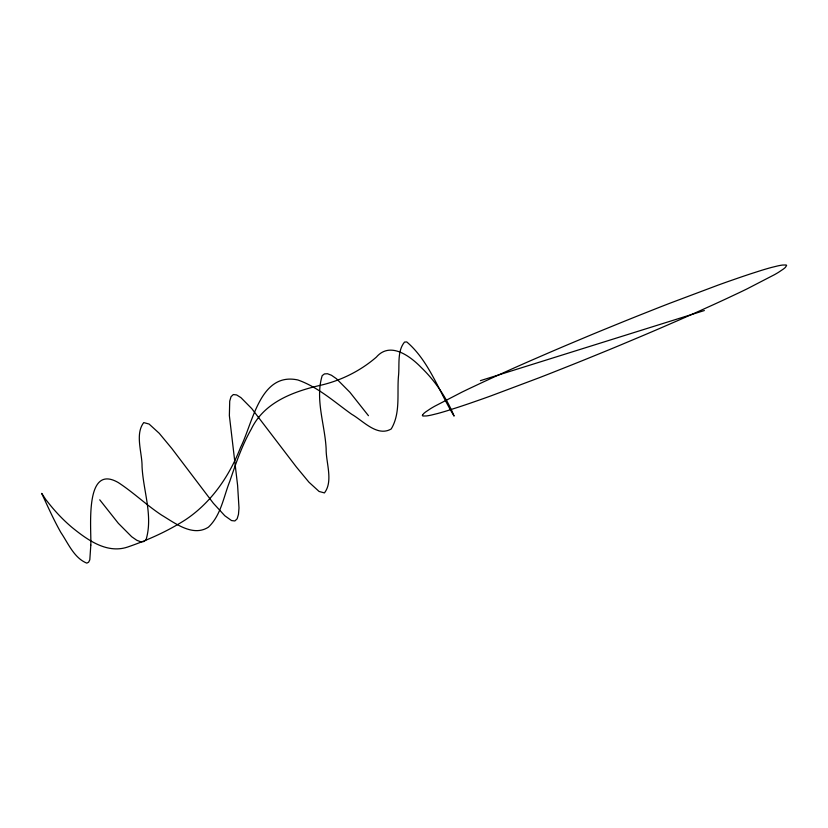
<?xml version="1.0" encoding="UTF-8"?>
<svg xmlns="http://www.w3.org/2000/svg" width="828" height="828" viewBox="0 0 828 828"><rect width="100%" height="100%" fill="white"/><g stroke="black" fill="none" stroke-linecap="round" stroke-linejoin="round"><path stroke-width="1.24" d="M480.416 380.642L704.338 310.541M368.45 415.697L349.861 392.224L336.468 378.738L331.469 375.27L327.484 373.728L324.421 373.925L322.185 375.653C314.93 399.355 324.969 424.712 326.139 448.89C325.911 462.583 333.467 481.254 324.431 492.919L319.09 491.459L308.958 482.206L296.383 467.023L251.764 408.608L240.917 397.626L236.642 394.935L233.33 394.552L231.043 396.684L229.718 401.135L229.366 415.615L237.605 485.425L238.992 507.957L238.474 514.374L237.139 518.825L234.862 520.957L231.55 520.574L224.823 515.772L213.334 503.227L171.81 448.476L159.235 433.303L149.102 424.05L143.751 422.59C134.726 434.245 142.281 452.926 142.054 466.619C143.223 490.797 153.252 516.154 146.007 539.856L143.761 541.584L140.698 541.781L136.723 540.229L131.724 536.761L118.321 523.286L99.743 499.812M90.811 545.135L89.807 559.831L88.586 562.253L86.774 563.123C74.065 557.979 68.207 543.323 60.91 532.559C54.048 520.45 48.345 507.75 42.497 495.134C39.413 489.12 45.985 500.474 47.134 501.219C54.42 510.69 62.649 519.466 71.757 527.208C87.043 539.628 106.657 553.984 127.45 547.101C147.674 540.177 167.463 531.317 185.482 519.767C211.285 502.575 229.428 476.09 240.524 447.472C252.871 423.067 259.992 371.803 297.873 379.969C318.19 387.121 334.429 401.973 351.724 414.29C363.109 420.79 377.299 437.184 391.22 428.956C400.535 413.472 397.047 394.056 398.413 376.781C399.789 365.459 396.85 351.465 404.509 342.088L406.745 341.923C428.904 360.697 439.026 391.572 454.096 416.091C446.665 398.03 435.362 381.056 421.152 367.425C410.077 356.04 390.071 341.126 376.305 357.178C360.822 370.54 342.243 379.938 322.413 384.844C294.623 391.106 264.422 401.601 251.205 429.235C241.89 445.63 235.845 463.597 229.76 481.368C223.581 496.821 221.035 515.223 208.428 527.167C192.748 537.217 174.946 523.037 161.574 515.088C146.494 505.101 133.401 492.422 118.249 482.538C84.166 462.914 91.504 528.637 90.811 545.135M422.456 415.232L422.446 415.501A171.996 9.004 -22.4 0 0 423.118 416.018L426.555 415.935A219.027 11.468 -22.4 0 0 431.274 415.087L437.577 413.534A178.393 9.336 -22.4 0 0 447.803 410.553L458.153 407.241A232.803 12.182 -22.4 0 0 469.755 403.35L481.637 399.21A157.041 8.218 -22.4 0 0 491.149 395.805L538.738 377.92A156.771 8.208 -22.4 0 0 550.537 373.324L571.517 365.003A237.988 12.451 -22.4 0 0 585.179 359.518L607.721 350.327A171.996 9.004 -22.4 0 0 620.689 344.955L642.487 335.795A219.027 11.468 -22.4 0 0 660.195 328.23L677.211 320.85A178.393 9.336 -22.4 0 0 697.186 312.011L712.556 305.066A232.803 12.182 -22.4 0 0 726.808 298.504L739.011 292.76A157.041 8.218 -22.4 0 0 747.094 288.858L774.387 274.73A156.771 8.208 -22.4 0 0 778.517 272.319L783.433 269.017A237.988 12.451 -22.4 0 0 785.399 267.372L786.6 265.498A171.996 9.004 -22.4 0 0 785.927 264.981L782.481 265.053A219.027 11.468 -22.4 0 0 777.771 265.912L771.468 267.454A178.393 9.336 -22.4 0 0 761.242 270.435L750.892 273.747A232.803 12.182 -22.4 0 0 739.29 277.649L727.398 281.779A157.041 8.218 -22.4 0 0 717.886 285.194L670.297 303.079A156.771 8.208 -22.4 0 0 658.508 307.664L637.529 315.986A237.988 12.451 -22.4 0 0 623.867 321.481L601.314 330.672A171.996 9.004 -22.4 0 0 588.346 336.044L566.559 345.204A219.027 11.468 -22.4 0 0 548.85 352.769L531.824 360.149A178.393 9.336 -22.4 0 0 511.849 368.977L496.489 375.922A232.803 12.182 -22.4 0 0 482.238 382.495L470.025 388.239A157.041 8.218 -22.4 0 0 461.952 392.13L434.659 406.258A156.771 8.208 -22.4 0 0 430.519 408.68L425.613 411.982A237.988 12.451 -22.4 0 0 423.646 413.627L422.456 415.232"/></g></svg>
